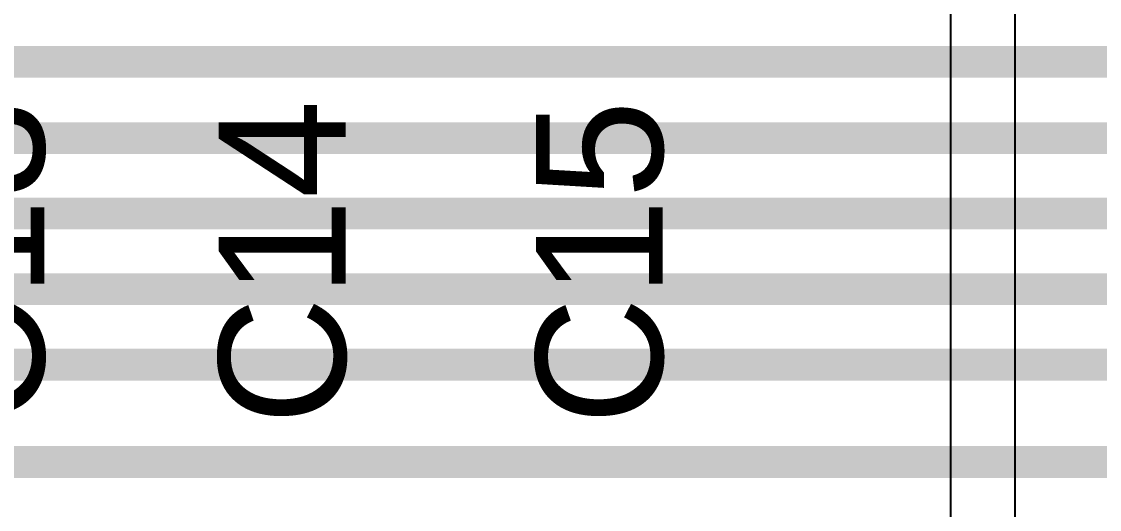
# Model space of a CAD drawing. Header units: inches. Extents: x -3 to 5259, y -3 to 5282.
# Drawn here: x 36.01 to 44.65, y 28.28 to 32.19 of the extents above; entities that cross this region are included whole.
import ezdxf

# ---------------------------------------------------------------- set-up
doc = ezdxf.new("R2010")
doc.units = ezdxf.units.IN
for name, color, linetype in [('Layer 2', 76, 'Continuous'), ('Top Layer', 1, 'Continuous'), ('Top Overlay', 2, 'Continuous')]:
    doc.layers.add(name, color=color, linetype=linetype)
doc.styles.add('Arial', font='', dxfattribs={"height": 0.2})
doc.styles.get('Arial').set_extended_font_data('Arial')

msp = doc.modelspace()

# ---------------------------------------------------------------- linework, layer by layer
at = {"layer": 'Layer 2'}
for points in [[(16.7132, 31.8658, 0.254, 0.254, 0), (63.8658, 31.8658, 0.254, 0.254, 0)], [(9.1185, 31.2548, 0.254, 0.254, 0), (64.2268, 31.2548, 0.254, 0.254, 0)], [(15.4578, 30.65, 0.254, 0.254, 0), (53.1254, 30.65, 0.254, 0.254, 0)], [(24.5618, 30.0452, 0.254, 0.254, 0), (63.7331, 30.0452, 0.254, 0.254, 0)], [(23.5458, 29.4404, 0.254, 0.254, 0), (63.6195, 29.4404, 0.254, 0.254, 0)], [(12.456, 28.6612, 0.254, 0.254, 0), (63.6803, 28.6612, 0.254, 0.254, 0)]]:
    msp.add_lwpolyline(points, format="xyseb", dxfattribs=at)
at = {"layer": 'Top Layer'}
for p, q in [((43.4535, 36.7066), (43.4535, -2.13)), ((43.9714, -2.13), (43.9714, 36.7066))]:
    msp.add_line(p, q, dxfattribs=at)

# ---------------------------------------------------------------- texts
at = {"layer": 'Top Overlay', "style": 'Arial'}
for s, p in [('C14', (38.6087, 28.9564)), ('C13', (36.1957, 28.9564)), ('C15', (41.1487, 28.9564))]:
    msp.add_text(s, height=1.016, rotation=90, dxfattribs=at).set_placement(p)

doc.saveas('drawing.dxf')
